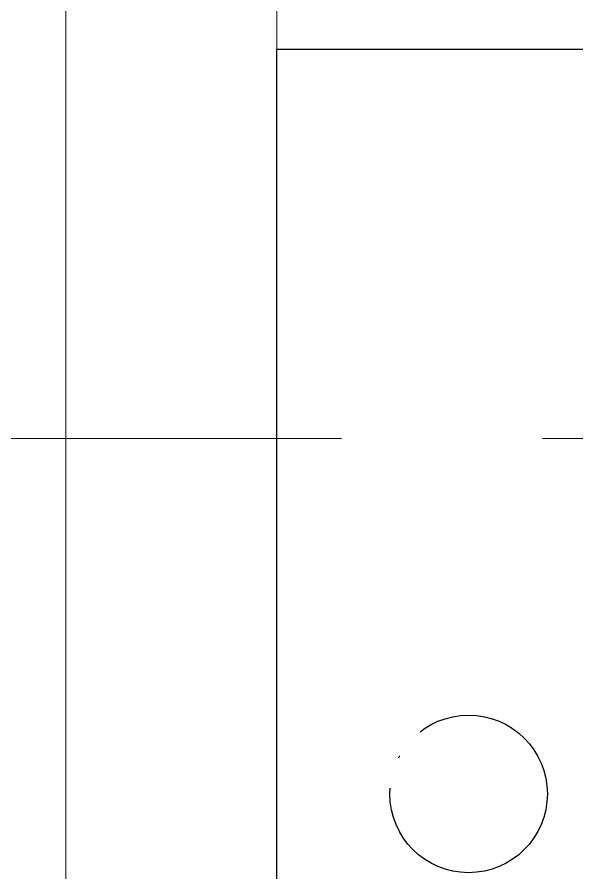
# Model space of a CAD drawing. Header units: millimetres. Extents: x 694231 to 734331, y 4486031 to 4541543.
# Drawn here: x 724616.63 to 724643.16, y 4488875.02 to 4488915.56 of the extents above; entities that cross this region are included whole.
import ezdxf

# ---------------------------------------------------------------- set-up
doc = ezdxf.new("R2010")
doc.units = ezdxf.units.MM
doc.set_wipeout_variables(frame=1)
doc.linetypes.add('022_ATASEHIR MODERN_ABL_TASIYICI_110-120$0$HIDDEN', pattern=[9.525, 6.35, -3.175])
doc.linetypes.add('ACAD_ISO04W100', pattern=[30, 24, -3, 0, -3])
doc.layers.add('_P3_S_Duvar_Ç', color=7, linetype='Continuous', lineweight=30)
doc.layers.add('DBM_w_sld', color=111, linetype='Continuous', lineweight=20)
for name, color, linetype in [('Deko_Ahsap01', 23, 'Continuous'), ('Deko_Ahsap02', 251, 'Continuous'), ('Deko_Semboller02', 55, 'ACAD_ISO04W100')]:
    doc.layers.add(name, color=color, linetype=linetype)

msp = doc.modelspace()

# ---------------------------------------------------------------- linework, layer by layer
at = {"layer": 'DBM_w_sld'}
msp.add_lwpolyline([(724628.948, 4488859.036), (724628.948, 4488923.41), (724618.948, 4488923.41), (724618.948, 4488839.036)], dxfattribs=at)

# ---------------------------------------------------------------- next in the draw order: wipeouts: each hides what was drawn before it
msp.add_wipeout([(724628.948, 4488914.036), (724628.948, 4488870.836), (724728.984, 4488870.836), (724728.984, 4488914.036)]).dxf.layer = 'Deko_Ahsap02'

# ---------------------------------------------------------------- next in the draw order: linework, layer by layer
at = {"layer": '_P3_S_Duvar_Ç', "color": 251, "linetype": '022_ATASEHIR MODERN_ABL_TASIYICI_110-120$0$HIDDEN', "lineweight": 9, "ltscale": 3, "true_color": 0x636466}
msp.add_lwpolyline([(725504.409, 4488895.597), (725504.409, 4488035.597), (724327.2, 4488035.597), (724327.2, 4488895.597)], close=True, dxfattribs=at)
at = {"layer": 'Deko_Ahsap01'}
msp.add_lwpolyline([(724728.985, 4488859.036), (724628.948, 4488859.036), (724628.948, 4488914.036), (724728.985, 4488914.036)], close=True, dxfattribs=at)
at = {"layer": 'Deko_Semboller02', "ltscale": 0.5}
msp.add_circle((724638.029, 4488878.757), 3.732, dxfattribs=at)

doc.saveas('drawing.dxf')
